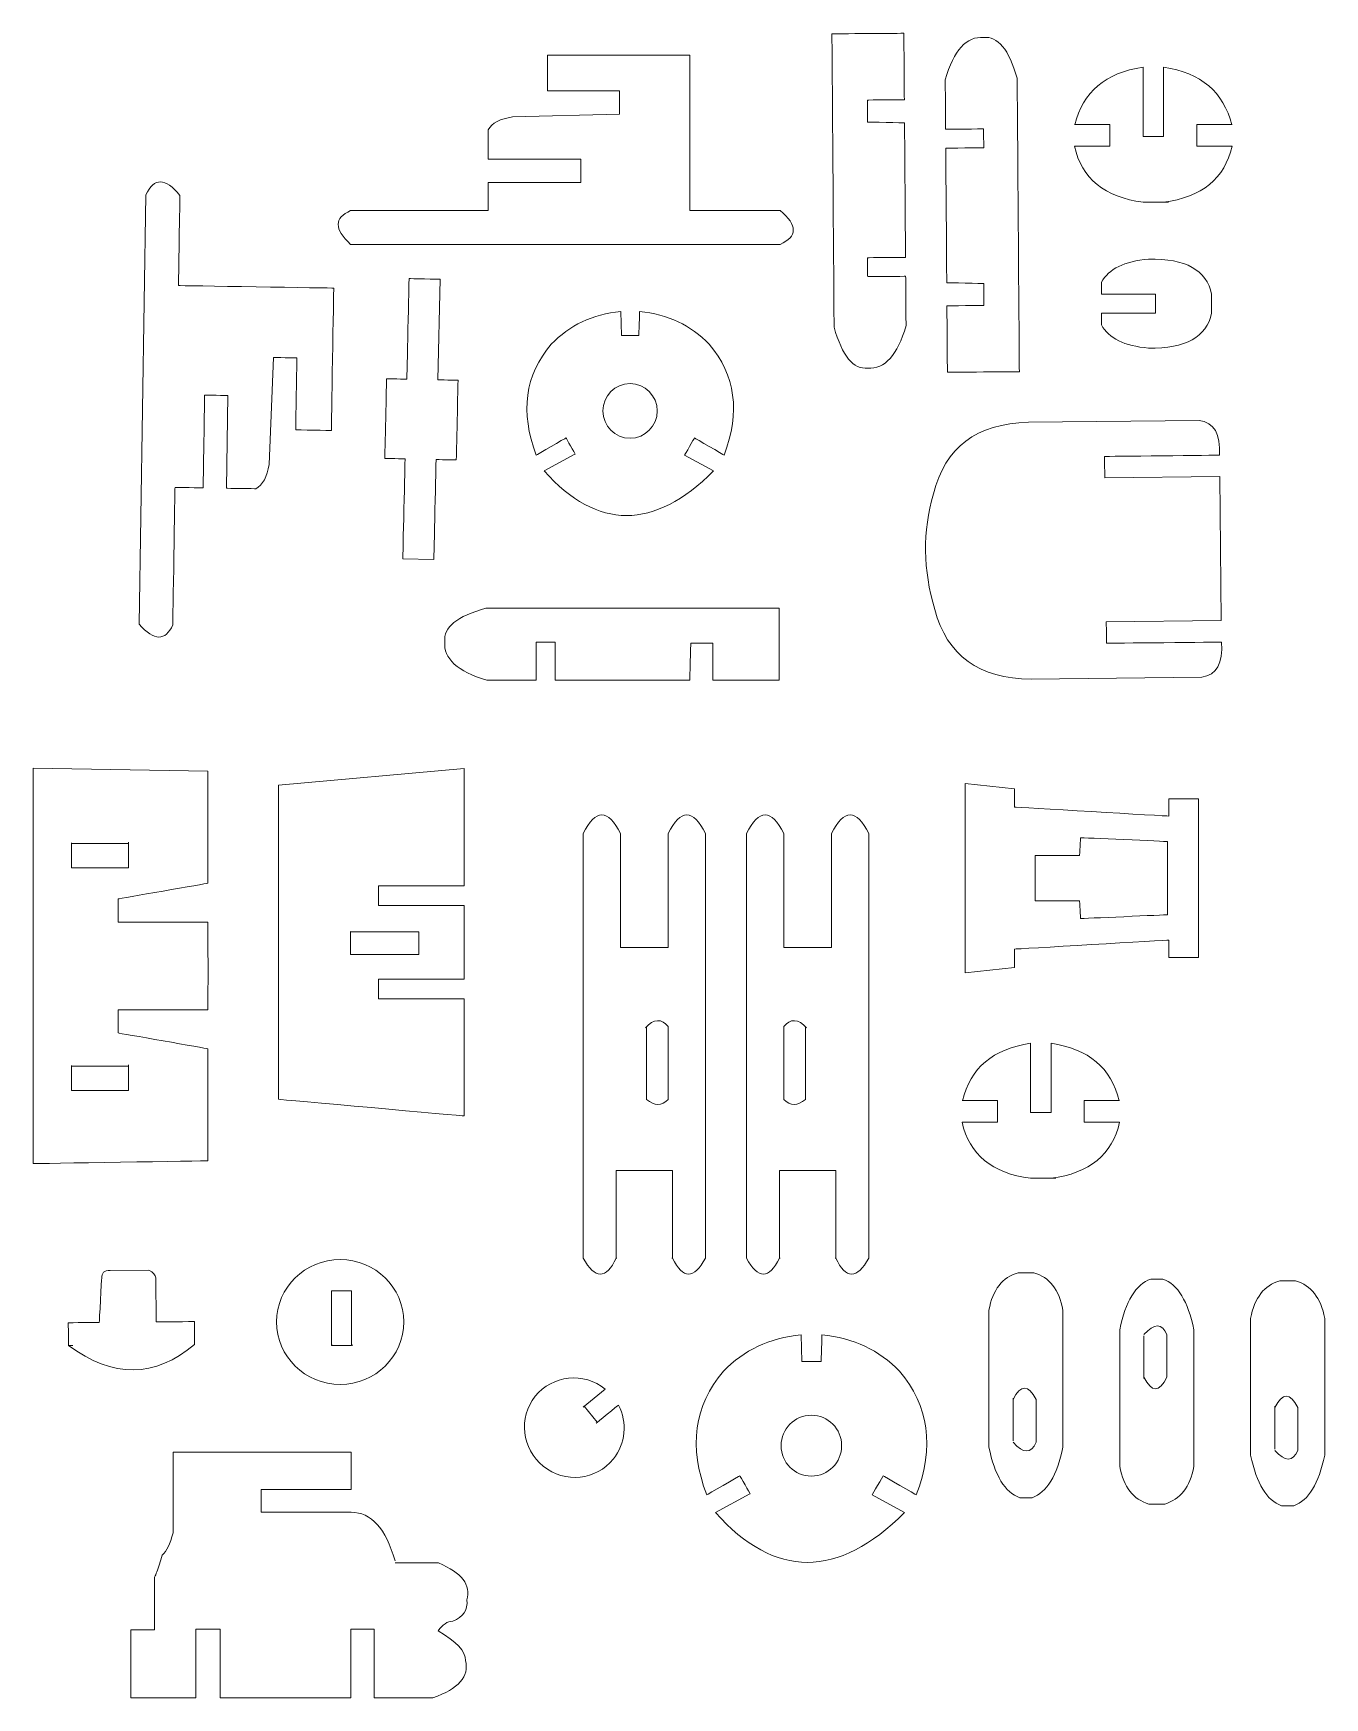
# Model space of a CAD drawing. Header units: centimetres. Extents: x -9.6 to 9.6, y -12.4 to 12.3.
import ezdxf

# ---------------------------------------------------------------- set-up
doc = ezdxf.new("R2010")
doc.units = ezdxf.units.CM
doc.header["$MEASUREMENT"] = 0
doc.layers.add('Capa 1', color=7, linetype='Continuous')

msp = doc.modelspace()

# ---------------------------------------------------------------- linework, layer by layer
at = {"layer": 'Capa 1', "color": 250, "lineweight": 20}
for centre, major_axis, ratio in [((-0.71967, 6.65238), (0, 0.40463), 0.9939698), ((-5.01787, -6.85239), (0.94326, 0), 0.9806204), ((1.96786, -8.68684), (0, 0.45137), 0.9939739)]:
    msp.add_ellipse(centre, major_axis=major_axis, ratio=ratio, dxfattribs=at)
for points, knots in [([(3.37056, 7.91678), (3.24474, 7.47748), (3.05553, 7.2679), (2.80287, 7.28805), (2.80287, 7.28805), (2.59206, 7.26491), (2.42584, 7.46665), (2.3042, 7.89326), (2.3042, 7.89326), (2.3042, 7.89326), (2.27203, 12.24292), (2.27203, 12.24292), (2.27203, 12.24292), (2.27203, 12.24292), (3.3385, 12.25081), (3.3385, 12.25081), (3.3385, 12.25081), (3.3385, 12.25081), (3.34579, 11.26565), (3.34579, 11.26565), (3.34579, 11.26565), (3.34579, 11.26565), (2.7979, 11.2616), (2.7979, 11.2616), (2.7979, 11.2616), (2.7979, 11.2616), (2.80032, 10.93509), (2.80032, 10.93509), (2.80032, 10.93509), (2.80032, 10.93509), (2.80032, 10.93509), (2.80032, 10.93509), (2.80032, 10.93509), (2.80032, 10.93509), (2.80032, 10.93509), (2.80032, 10.93509), (2.80032, 10.93509), (2.80032, 10.93509), (3.34832, 10.92388), (3.34832, 10.92388), (3.34832, 10.92388), (3.34832, 10.92388), (3.36308, 8.92816), (3.36308, 8.92816), (3.36308, 8.92816), (3.36308, 8.92816), (2.80003, 8.92399), (2.80003, 8.92399), (2.80003, 8.92399), (2.80003, 8.92399), (2.8021, 8.64398), (2.8021, 8.64398), (2.8021, 8.64398), (2.8021, 8.64398), (3.36515, 8.64814), (3.36515, 8.64814), (3.36515, 8.64814), (3.36515, 8.64814), (3.37056, 7.91678), (3.37056, 7.91678)], [0, 0, 0, 0, 0.0625, 0.0625, 0.0625, 0.06250001, 0.125, 0.125, 0.125, 0.12500001, 0.1875, 0.1875, 0.1875, 0.18750001, 0.25, 0.25, 0.25, 0.25000001, 0.3125, 0.3125, 0.3125, 0.31250001, 0.375, 0.375, 0.375, 0.37500001, 0.4375, 0.4375, 0.4375, 0.43750001, 0.5, 0.5, 0.5, 0.50000001, 0.5625, 0.5625, 0.5625, 0.56250001, 0.625, 0.625, 0.625, 0.62500001, 0.6875, 0.6875, 0.6875, 0.68750001, 0.75, 0.75, 0.75, 0.75000001, 0.8125, 0.8125, 0.8125, 0.81250001, 0.875, 0.875, 0.875, 0.87500001, 1, 1, 1, 1]), ([(3.95204, 11.56028), (4.07786, 11.99958), (4.26707, 12.20916), (4.51973, 12.18901), (4.51973, 12.18901), (4.73054, 12.21215), (4.89676, 12.01041), (5.0184, 11.5838), (5.0184, 11.5838), (5.0184, 11.5838), (5.05057, 7.23414), (5.05057, 7.23414), (5.05057, 7.23414), (5.05057, 7.23414), (3.9841, 7.22625), (3.9841, 7.22625), (3.9841, 7.22625), (3.9841, 7.22625), (3.97681, 8.21141), (3.97681, 8.21141), (3.97681, 8.21141), (3.97681, 8.21141), (4.5247, 8.21546), (4.5247, 8.21546), (4.5247, 8.21546), (4.5247, 8.21546), (4.52228, 8.54197), (4.52228, 8.54197), (4.52228, 8.54197), (4.52228, 8.54197), (4.52228, 8.54197), (4.52228, 8.54197), (4.52228, 8.54197), (4.52228, 8.54197), (4.52228, 8.54197), (4.52228, 8.54197), (4.52228, 8.54197), (4.52228, 8.54197), (3.97428, 8.55318), (3.97428, 8.55318), (3.97428, 8.55318), (3.97428, 8.55318), (3.95952, 10.5489), (3.95952, 10.5489), (3.95952, 10.5489), (3.95952, 10.5489), (4.52257, 10.55307), (4.52257, 10.55307), (4.52257, 10.55307), (4.52257, 10.55307), (4.5205, 10.83308), (4.5205, 10.83308), (4.5205, 10.83308), (4.5205, 10.83308), (3.95745, 10.82892), (3.95745, 10.82892), (3.95745, 10.82892), (3.95745, 10.82892), (3.95204, 11.56028), (3.95204, 11.56028)], [0, 0, 0, 0, 0.0625, 0.0625, 0.0625, 0.06250001, 0.125, 0.125, 0.125, 0.12500001, 0.1875, 0.1875, 0.1875, 0.18750001, 0.25, 0.25, 0.25, 0.25000001, 0.3125, 0.3125, 0.3125, 0.31250001, 0.375, 0.375, 0.375, 0.37500001, 0.4375, 0.4375, 0.4375, 0.43750001, 0.5, 0.5, 0.5, 0.50000001, 0.5625, 0.5625, 0.5625, 0.56250001, 0.625, 0.625, 0.625, 0.62500001, 0.6875, 0.6875, 0.6875, 0.68750001, 0.75, 0.75, 0.75, 0.75000001, 0.8125, 0.8125, 0.8125, 0.81250001, 0.875, 0.875, 0.875, 0.87500001, 1, 1, 1, 1]), ([(-2.46178, 11.00993), (-2.46178, 11.00993), (-0.87672, 11.05057), (-0.87672, 11.05057), (-0.87672, 11.05057), (-0.87672, 11.05057), (-0.87672, 11.39741), (-0.87672, 11.39741), (-0.87672, 11.39741), (-0.87672, 11.39741), (-1.94388, 11.39741), (-1.94388, 11.39741), (-1.94388, 11.39741), (-1.94388, 11.39741), (-1.94388, 11.92657), (-1.94388, 11.92657), (-1.94388, 11.92657), (-1.94388, 11.92657), (0.16694, 11.92657), (0.16694, 11.92657), (0.16694, 11.92657), (0.16694, 11.92657), (0.16694, 9.62469), (0.16694, 9.62469), (0.16694, 9.62469), (0.16694, 9.62469), (1.50454, 9.62469), (1.50454, 9.62469)], [0, 0, 0, 0, 0.125, 0.125, 0.125, 0.12500001, 0.25, 0.25, 0.25, 0.25000001, 0.375, 0.375, 0.375, 0.37500001, 0.5, 0.5, 0.5, 0.50000001, 0.625, 0.625, 0.625, 0.62500001, 0.75, 0.75, 0.75, 0.75000001, 1, 1, 1, 1]), ([(-2.46178, 11.00993), (-2.646, 10.98627), (-2.76734, 10.92267), (-2.82582, 10.81911), (-2.82582, 10.81911), (-2.82582, 10.81911), (-2.82582, 10.38317), (-2.82582, 10.38317)], [0, 0, 0, 0, 0.33333333, 0.33333333, 0.33333333, 0.33333334, 1, 1, 1, 1]), ([(5.86798, 10.57809), (5.86798, 10.57809), (6.39186, 10.57809), (6.39186, 10.57809), (6.39186, 10.57809), (6.39186, 10.57809), (6.39186, 10.90105), (6.39186, 10.90105), (6.39186, 10.90105), (6.39186, 10.90105), (5.86798, 10.90105), (5.86798, 10.90105)], [0, 0, 0, 0, 0.25, 0.25, 0.25, 0.25000001, 0.5, 0.5, 0.5, 0.50000001, 1, 1, 1, 1]), ([(8.20406, 10.57809), (8.20406, 10.57809), (7.68018, 10.57809), (7.68018, 10.57809), (7.68018, 10.57809), (7.68018, 10.57809), (7.68018, 10.90105), (7.68018, 10.90105), (7.68018, 10.90105), (7.68018, 10.90105), (8.20406, 10.90105), (8.20406, 10.90105)], [0, 0, 0, 0, 0.25, 0.25, 0.25, 0.25000001, 0.5, 0.5, 0.5, 0.50000001, 1, 1, 1, 1]), ([(-2.82582, 10.38317), (-2.82582, 10.38317), (-1.44998, 10.38317), (-1.44998, 10.38317), (-1.44998, 10.38317), (-1.44998, 10.38317), (-1.44998, 10.03921), (-1.44998, 10.03921), (-1.44998, 10.03921), (-1.44998, 10.03921), (-2.82582, 10.03921), (-2.82582, 10.03921), (-2.82582, 10.03921), (-2.82582, 10.03921), (-2.82582, 9.62197), (-2.82582, 9.62197), (-2.82582, 9.62197), (-2.82582, 9.62197), (-4.86312, 9.62197), (-4.86312, 9.62197)], [0, 0, 0, 0, 0.16666667, 0.16666667, 0.16666667, 0.16666668, 0.33333333, 0.33333333, 0.33333333, 0.33333334, 0.5, 0.5, 0.5, 0.50000001, 0.66666667, 0.66666667, 0.66666667, 0.66666668, 1, 1, 1, 1]), ([(-6.07289, 5.86011), (-6.07289, 5.86011), (-6.00665, 7.4443), (-6.00665, 7.4443), (-6.00665, 7.4443), (-6.00665, 7.4443), (-5.65986, 7.4387), (-5.65986, 7.4387), (-5.65986, 7.4387), (-5.65986, 7.4387), (-5.6771, 6.37168), (-5.6771, 6.37168), (-5.6771, 6.37168), (-5.6771, 6.37168), (-5.14801, 6.36313), (-5.14801, 6.36313), (-5.14801, 6.36313), (-5.14801, 6.36313), (-5.11391, 8.47368), (-5.11391, 8.47368), (-5.11391, 8.47368), (-5.11391, 8.47368), (-7.41549, 8.51086), (-7.41549, 8.51086), (-7.41549, 8.51086), (-7.41549, 8.51086), (-7.39388, 9.84829), (-7.39388, 9.84829)], [0, 0, 0, 0, 0.125, 0.125, 0.125, 0.12500001, 0.25, 0.25, 0.25, 0.25000001, 0.375, 0.375, 0.375, 0.37500001, 0.5, 0.5, 0.5, 0.50000001, 0.625, 0.625, 0.625, 0.62500001, 0.75, 0.75, 0.75, 0.75000001, 1, 1, 1, 1]), ([(7.07118, 8.38331), (7.07118, 8.38331), (6.26862, 8.38331), (6.26862, 8.38331), (6.26862, 8.38331), (6.26862, 8.38331), (6.26862, 8.55969), (6.26862, 8.55969), (6.26862, 8.55969), (6.37588, 8.75737), (6.60812, 8.87203), (6.96536, 8.90365), (6.96536, 8.90365), (7.51734, 8.91375), (7.82896, 8.74031), (7.90022, 8.38331)], [0, 0, 0, 0, 0.2, 0.2, 0.2, 0.20000001, 0.4, 0.4, 0.4, 0.40000001, 0.6, 0.6, 0.6, 0.60000001, 1, 1, 1, 1]), ([(-3.6292, 4.45058), (-3.6292, 4.45058), (-4.08925, 4.46083), (-4.08925, 4.46083), (-4.08925, 4.46083), (-4.08925, 4.46083), (-4.05626, 5.94214), (-4.05626, 5.94214), (-4.05626, 5.94214), (-4.05626, 5.94214), (-4.35604, 5.94882), (-4.35604, 5.94882), (-4.35604, 5.94882), (-4.35604, 5.94882), (-4.32973, 7.13032), (-4.32973, 7.13032), (-4.32973, 7.13032), (-4.32973, 7.13032), (-4.02994, 7.12365), (-4.02994, 7.12365), (-4.02994, 7.12365), (-4.02994, 7.12365), (-3.99676, 8.61378), (-3.99676, 8.61378), (-3.99676, 8.61378), (-3.99676, 8.61378), (-3.53671, 8.60353), (-3.53671, 8.60353)], [0, 0, 0, 0, 0.125, 0.125, 0.125, 0.12500001, 0.25, 0.25, 0.25, 0.25000001, 0.375, 0.375, 0.375, 0.37500001, 0.5, 0.5, 0.5, 0.50000001, 0.625, 0.625, 0.625, 0.62500001, 0.75, 0.75, 0.75, 0.75000001, 1, 1, 1, 1]), ([(-3.53671, 8.60353), (-3.53671, 8.60353), (-3.5699, 7.1134), (-3.5699, 7.1134), (-3.5699, 7.1134), (-3.5699, 7.1134), (-3.27011, 7.10672), (-3.27011, 7.10672), (-3.27011, 7.10672), (-3.27011, 7.10672), (-3.29643, 5.92522), (-3.29643, 5.92522), (-3.29643, 5.92522), (-3.29643, 5.92522), (-3.59621, 5.93189), (-3.59621, 5.93189), (-3.59621, 5.93189), (-3.59621, 5.93189), (-3.6292, 4.45058), (-3.6292, 4.45058)], [0, 0, 0, 0, 0.16666667, 0.16666667, 0.16666667, 0.16666668, 0.33333333, 0.33333333, 0.33333333, 0.33333334, 0.5, 0.5, 0.5, 0.50000001, 0.66666667, 0.66666667, 0.66666667, 0.66666668, 1, 1, 1, 1]), ([(7.90022, 8.38331), (7.90022, 8.38331), (7.90022, 8.10407), (7.90022, 8.10407), (7.90022, 8.10407), (7.82896, 7.74707), (7.51734, 7.57363), (6.96536, 7.58373), (6.96536, 7.58373), (6.60812, 7.61535), (6.37588, 7.73001), (6.26862, 7.92769), (6.26862, 7.92769), (6.26862, 7.92769), (6.26862, 8.10407), (6.26862, 8.10407), (6.26862, 8.10407), (6.26862, 8.10407), (7.07118, 8.10407), (7.07118, 8.10407), (7.07118, 8.10407), (7.07118, 8.10407), (7.07118, 8.38331), (7.07118, 8.38331)], [0, 0, 0, 0, 0.14285714, 0.14285714, 0.14285714, 0.14285715, 0.28571429, 0.28571429, 0.28571429, 0.2857143, 0.42857143, 0.42857143, 0.42857143, 0.42857144, 0.57142857, 0.57142857, 0.57142857, 0.57142858, 0.71428571, 0.71428571, 0.71428571, 0.71428572, 1, 1, 1, 1]), ([(-0.84646, 7.76991), (-0.84646, 7.76991), (-0.85702, 8.12741), (-0.85702, 8.12741), (-0.85702, 8.12741), (-1.27616, 8.08373), (-1.61992, 7.92203), (-1.8883, 7.64233), (-1.8883, 7.64233), (-2.27932, 7.18409), (-2.35342, 6.63603), (-2.11056, 5.99815), (-2.11056, 5.99815), (-2.11056, 5.99815), (-1.6707, 6.25209), (-1.6707, 6.25209)], [0, 0, 0, 0, 0.2, 0.2, 0.2, 0.20000001, 0.4, 0.4, 0.4, 0.40000001, 0.6, 0.6, 0.6, 0.60000001, 1, 1, 1, 1]), ([(-0.84646, 7.76991), (-0.84646, 7.76991), (-0.59014, 7.76991), (-0.59014, 7.76991), (-0.59014, 7.76991), (-0.59014, 7.76991), (-0.57958, 8.12741), (-0.57958, 8.12741), (-0.57958, 8.12741), (-0.16044, 8.08373), (0.18332, 7.92203), (0.4517, 7.64233), (0.4517, 7.64233), (0.84272, 7.18409), (0.91682, 6.63603), (0.67396, 5.99815), (0.67396, 5.99815), (0.67396, 5.99815), (0.2341, 6.25209), (0.2341, 6.25209)], [0, 0, 0, 0, 0.16666667, 0.16666667, 0.16666667, 0.16666668, 0.33333333, 0.33333333, 0.33333333, 0.33333334, 0.5, 0.5, 0.5, 0.50000001, 0.66666667, 0.66666667, 0.66666667, 0.66666668, 1, 1, 1, 1]), ([(-6.70545, 5.50624), (-6.70545, 5.50624), (-6.68323, 6.8819), (-6.68323, 6.8819), (-6.68323, 6.8819), (-6.68323, 6.8819), (-7.02714, 6.88746), (-7.02714, 6.88746), (-7.02714, 6.88746), (-7.02714, 6.88746), (-7.04937, 5.5118), (-7.04937, 5.5118), (-7.04937, 5.5118), (-7.04937, 5.5118), (-7.46655, 5.51854), (-7.46655, 5.51854), (-7.46655, 5.51854), (-7.46655, 5.51854), (-7.49947, 3.4815), (-7.49947, 3.4815)], [0, 0, 0, 0, 0.16666667, 0.16666667, 0.16666667, 0.16666668, 0.33333333, 0.33333333, 0.33333333, 0.33333334, 0.5, 0.5, 0.5, 0.50000001, 0.66666667, 0.66666667, 0.66666667, 0.66666668, 1, 1, 1, 1]), ([(8.02052, 5.67913), (8.02052, 5.67913), (6.3167, 5.66123), (6.3167, 5.66123), (6.3167, 5.66123), (6.3167, 5.66123), (6.31336, 5.97871), (6.31336, 5.97871), (6.31336, 5.97871), (6.31336, 5.97871), (8.01719, 5.99661), (8.01719, 5.99661), (8.01719, 5.99661), (8.03716, 6.3097), (7.93657, 6.48151), (7.71544, 6.51207)], [0, 0, 0, 0, 0.2, 0.2, 0.2, 0.20000001, 0.4, 0.4, 0.4, 0.40000001, 0.6, 0.6, 0.6, 0.60000001, 1, 1, 1, 1]), ([(-1.99472, 5.76379), (-1.99472, 5.76379), (-1.53766, 6.01347), (-1.53766, 6.01347), (-1.53766, 6.01347), (-1.53766, 6.01347), (-1.53292, 6.01347), (-1.53292, 6.01347), (-1.53292, 6.01347), (-1.53292, 6.01347), (-1.6707, 6.25209), (-1.6707, 6.25209)], [0, 0, 0, 0, 0.25, 0.25, 0.25, 0.25000001, 0.5, 0.5, 0.5, 0.50000001, 1, 1, 1, 1]), ([(0.51882, 5.76379), (0.51882, 5.76379), (0.0873, 5.99783), (0.0873, 5.99783), (0.0873, 5.99783), (0.0873, 5.99783), (0.2341, 6.25209), (0.2341, 6.25209)], [0, 0, 0, 0, 0.33333333, 0.33333333, 0.33333333, 0.33333334, 1, 1, 1, 1]), ([(-6.07289, 5.86011), (-6.09953, 5.67629), (-6.16508, 5.556), (-6.26957, 5.4992), (-6.26957, 5.4992), (-6.26957, 5.4992), (-6.70545, 5.50624), (-6.70545, 5.50624)], [0, 0, 0, 0, 0.33333333, 0.33333333, 0.33333333, 0.33333334, 1, 1, 1, 1]), ([(-2.84243, 2.66114), (-3.28079, 2.7902), (-3.48897, 2.98096), (-3.46695, 3.23346), (-3.46695, 3.23346), (-3.48853, 3.44444), (-3.28557, 3.60916), (-2.85807, 3.72764), (-2.85807, 3.72764), (-2.85807, 3.72764), (1.49171, 3.72764), (1.49171, 3.72764), (1.49171, 3.72764), (1.49171, 3.72764), (1.49171, 2.66114), (1.49171, 2.66114), (1.49171, 2.66114), (1.49171, 2.66114), (0.50653, 2.66114), (0.50653, 2.66114), (0.50653, 2.66114), (0.50653, 2.66114), (0.50653, 3.20904), (0.50653, 3.20904), (0.50653, 3.20904), (0.50653, 3.20904), (0.18001, 3.20904), (0.18001, 3.20904), (0.18001, 3.20904), (0.18001, 3.20904), (0.18001, 3.20904), (0.18001, 3.20904), (0.18001, 3.20904), (0.18001, 3.20904), (0.18001, 3.20904), (0.18001, 3.20904), (0.18001, 3.20904), (0.18001, 3.20904), (0.16475, 2.66114), (0.16475, 2.66114), (0.16475, 2.66114), (0.16475, 2.66114), (-1.83103, 2.66114), (-1.83103, 2.66114), (-1.83103, 2.66114), (-1.83103, 2.66114), (-1.83103, 3.2242), (-1.83103, 3.2242), (-1.83103, 3.2242), (-1.83103, 3.2242), (-2.11105, 3.2242), (-2.11105, 3.2242), (-2.11105, 3.2242), (-2.11105, 3.2242), (-2.11105, 2.66114), (-2.11105, 2.66114), (-2.11105, 2.66114), (-2.11105, 2.66114), (-2.84243, 2.66114), (-2.84243, 2.66114)], [0, 0, 0, 0, 0.0625, 0.0625, 0.0625, 0.06250001, 0.125, 0.125, 0.125, 0.12500001, 0.1875, 0.1875, 0.1875, 0.18750001, 0.25, 0.25, 0.25, 0.25000001, 0.3125, 0.3125, 0.3125, 0.31250001, 0.375, 0.375, 0.375, 0.37500001, 0.4375, 0.4375, 0.4375, 0.43750001, 0.5, 0.5, 0.5, 0.50000001, 0.5625, 0.5625, 0.5625, 0.56250001, 0.625, 0.625, 0.625, 0.62500001, 0.6875, 0.6875, 0.6875, 0.68750001, 0.75, 0.75, 0.75, 0.75000001, 0.8125, 0.8125, 0.8125, 0.81250001, 0.875, 0.875, 0.875, 0.87500001, 1, 1, 1, 1]), ([(8.04296, 3.54373), (8.04296, 3.54373), (6.33913, 3.52583), (6.33913, 3.52583), (6.33913, 3.52583), (6.33913, 3.52583), (6.34247, 3.20835), (6.34247, 3.20835), (6.34247, 3.20835), (6.34247, 3.20835), (8.04629, 3.22625), (8.04629, 3.22625), (8.04629, 3.22625), (8.07284, 2.91365), (7.97588, 2.73976), (7.75544, 2.70456)], [0, 0, 0, 0, 0.2, 0.2, 0.2, 0.20000001, 0.4, 0.4, 0.4, 0.40000001, 0.6, 0.6, 0.6, 0.60000001, 1, 1, 1, 1]), ([(-9.56741, 1.355), (-9.56741, 1.355), (-6.97977, 1.31266), (-6.97977, 1.31266), (-6.97977, 1.31266), (-6.97977, 1.31266), (-6.97977, -0.34894), (-6.97977, -0.34894), (-6.97977, -0.34894), (-6.97977, -0.34894), (-8.30797, -0.58176), (-8.30797, -0.58176), (-8.30797, -0.58176), (-8.30797, -0.58176), (-8.30797, -0.92572), (-8.30797, -0.92572), (-8.30797, -0.92572), (-8.30797, -0.92572), (-6.98005, -0.92572), (-6.98005, -0.92572)], [0, 0, 0, 0, 0.16666667, 0.16666667, 0.16666667, 0.16666668, 0.33333333, 0.33333333, 0.33333333, 0.33333334, 0.5, 0.5, 0.5, 0.50000001, 0.66666667, 0.66666667, 0.66666667, 0.66666668, 1, 1, 1, 1]), ([(-5.9306, 1.10263), (-5.9306, 1.10263), (-3.17892, 1.34957), (-3.17892, 1.34957), (-3.17892, 1.34957), (-3.17892, 1.34957), (-3.17892, -0.38787), (-3.17892, -0.38787), (-3.17892, -0.38787), (-3.17892, -0.38787), (-4.44892, -0.38787), (-4.44892, -0.38787), (-4.44892, -0.38787), (-4.44892, -0.38787), (-4.44892, -0.67891), (-4.44892, -0.67891), (-4.44892, -0.67891), (-4.44892, -0.67891), (-3.17892, -0.67891), (-3.17892, -0.67891)], [0, 0, 0, 0, 0.16666667, 0.16666667, 0.16666667, 0.16666668, 0.33333333, 0.33333333, 0.33333333, 0.33333334, 0.5, 0.5, 0.5, 0.50000001, 0.66666667, 0.66666667, 0.66666667, 0.66666668, 1, 1, 1, 1]), ([(-5.9306, 1.10263), (-5.9306, 1.10263), (-5.9306, -3.55197), (-5.9306, -3.55197), (-5.9306, -3.55197), (-5.9306, -3.55197), (-3.17892, -3.79891), (-3.17892, -3.79891), (-3.17892, -3.79891), (-3.17892, -3.79891), (-3.17892, -2.06147), (-3.17892, -2.06147), (-3.17892, -2.06147), (-3.17892, -2.06147), (-4.44892, -2.06147), (-4.44892, -2.06147), (-4.44892, -2.06147), (-4.44892, -2.06147), (-4.44892, -1.77043), (-4.44892, -1.77043), (-4.44892, -1.77043), (-4.44892, -1.77043), (-3.17892, -1.77043), (-3.17892, -1.77043), (-3.17892, -1.77043), (-3.17892, -1.77043), (-3.17892, -0.67891), (-3.17892, -0.67891)], [0, 0, 0, 0, 0.125, 0.125, 0.125, 0.12500001, 0.25, 0.25, 0.25, 0.25000001, 0.375, 0.375, 0.375, 0.37500001, 0.5, 0.5, 0.5, 0.50000001, 0.625, 0.625, 0.625, 0.62500001, 0.75, 0.75, 0.75, 0.75000001, 1, 1, 1, 1]), ([(4.24873, 1.13144), (4.24873, 1.13144), (4.97953, 1.05206), (4.97953, 1.05206), (4.97953, 1.05206), (4.97953, 1.05206), (4.97953, 0.77866), (4.97953, 0.77866), (4.97953, 0.77866), (4.97953, 0.77866), (7.26499, 0.64638), (7.26499, 0.64638), (7.26499, 0.64638), (7.26499, 0.64638), (7.26499, 0.90214), (7.26499, 0.90214), (7.26499, 0.90214), (7.26499, 0.90214), (7.70597, 0.90214), (7.70597, 0.90214)], [0, 0, 0, 0, 0.16666667, 0.16666667, 0.16666667, 0.16666668, 0.33333333, 0.33333333, 0.33333333, 0.33333334, 0.5, 0.5, 0.5, 0.50000001, 0.66666667, 0.66666667, 0.66666667, 0.66666668, 1, 1, 1, 1]), ([(-1.41463, 0.3884), (-1.23033, 0.75702), (-1.04601, 0.75702), (-0.86171, 0.3884), (-0.86171, 0.3884), (-0.86171, 0.3884), (-0.86171, -1.30364), (-0.86171, -1.30364)], [0, 0, 0, 0, 0.33333333, 0.33333333, 0.33333333, 0.33333334, 1, 1, 1, 1]), ([(0.39825, 0.3884), (0.21395, 0.75702), (0.02963, 0.75702), (-0.15467, 0.3884), (-0.15467, 0.3884), (-0.15467, 0.3884), (-0.15467, -1.30364), (-0.15467, -1.30364)], [0, 0, 0, 0, 0.33333333, 0.33333333, 0.33333333, 0.33333334, 1, 1, 1, 1]), ([(1.00537, 0.3884), (1.18967, 0.75702), (1.37399, 0.75702), (1.55829, 0.3884), (1.55829, 0.3884), (1.55829, 0.3884), (1.55829, -1.30364), (1.55829, -1.30364)], [0, 0, 0, 0, 0.33333333, 0.33333333, 0.33333333, 0.33333334, 1, 1, 1, 1]), ([(2.81825, 0.3884), (2.63395, 0.75702), (2.44963, 0.75702), (2.26533, 0.3884), (2.26533, 0.3884), (2.26533, 0.3884), (2.26533, -1.30364), (2.26533, -1.30364)], [0, 0, 0, 0, 0.33333333, 0.33333333, 0.33333333, 0.33333334, 1, 1, 1, 1]), ([(-9.00121, 0.23776), (-9.00121, 0.23776), (-8.15453, 0.23776), (-8.15453, 0.23776), (-8.15453, 0.23776), (-8.15453, 0.23776), (-8.15453, 0.25958), (-8.15453, 0.25958)], [0, 0, 0, 0, 0.33333333, 0.33333333, 0.33333333, 0.33333334, 1, 1, 1, 1]), ([(-8.15453, 0.23776), (-8.15453, 0.23776), (-8.15453, -0.10042), (-8.15453, -0.10042), (-8.15453, -0.10042), (-8.15453, -0.10042), (-8.15453, -0.12224), (-8.15453, -0.12224), (-8.15453, -0.12224), (-8.15453, -0.12224), (-9.00121, -0.12224), (-9.00121, -0.12224), (-9.00121, -0.12224), (-9.00121, -0.12224), (-9.00121, 0.24868), (-9.00121, 0.24868)], [0, 0, 0, 0, 0.2, 0.2, 0.2, 0.20000001, 0.4, 0.4, 0.4, 0.40000001, 0.6, 0.6, 0.6, 0.60000001, 1, 1, 1, 1]), ([(5.28723, 0.06206), (5.28723, 0.06206), (5.94427, 0.06206), (5.94427, 0.06206), (5.94427, 0.06206), (5.94427, 0.06206), (5.95751, 0.32664), (5.95751, 0.32664), (5.95751, 0.32664), (5.95751, 0.32664), (7.24515, 0.26932), (7.24515, 0.26932)], [0, 0, 0, 0, 0.25, 0.25, 0.25, 0.25000001, 0.5, 0.5, 0.5, 0.50000001, 1, 1, 1, 1]), ([(5.28723, -0.60854), (5.28723, -0.60854), (5.94427, -0.60854), (5.94427, -0.60854), (5.94427, -0.60854), (5.94427, -0.60854), (5.95751, -0.87312), (5.95751, -0.87312), (5.95751, -0.87312), (5.95751, -0.87312), (7.24515, -0.8158), (7.24515, -0.8158)], [0, 0, 0, 0, 0.25, 0.25, 0.25, 0.25000001, 0.5, 0.5, 0.5, 0.50000001, 1, 1, 1, 1]), ([(-6.98005, -0.92572), (-6.97703, -1.3553), (-6.97525, -1.79534), (-6.98005, -2.225), (-6.98005, -2.225), (-6.98005, -2.225), (-8.30797, -2.225), (-8.30797, -2.225), (-8.30797, -2.225), (-8.30797, -2.225), (-8.30797, -2.56896), (-8.30797, -2.56896), (-8.30797, -2.56896), (-8.30797, -2.56896), (-6.97977, -2.80178), (-6.97977, -2.80178), (-6.97977, -2.80178), (-6.97977, -2.80178), (-6.97977, -4.46338), (-6.97977, -4.46338), (-6.97977, -4.46338), (-6.97977, -4.46338), (-9.56741, -4.50572), (-9.56741, -4.50572)], [0, 0, 0, 0, 0.14285714, 0.14285714, 0.14285714, 0.14285715, 0.28571429, 0.28571429, 0.28571429, 0.2857143, 0.42857143, 0.42857143, 0.42857143, 0.42857144, 0.57142857, 0.57142857, 0.57142857, 0.57142858, 0.71428571, 0.71428571, 0.71428571, 0.71428572, 1, 1, 1, 1]), ([(-3.8513, -1.06689), (-3.8513, -1.06689), (-4.86188, -1.06689), (-4.86188, -1.06689), (-4.86188, -1.06689), (-4.86188, -1.06689), (-4.8624, -1.06677), (-4.8624, -1.06677)], [0, 0, 0, 0, 0.33333333, 0.33333333, 0.33333333, 0.33333334, 1, 1, 1, 1]), ([(-4.8624, -1.06677), (-4.8624, -1.06677), (-4.8624, -1.40677), (-4.8624, -1.40677), (-4.8624, -1.40677), (-4.8624, -1.40677), (-4.86188, -1.40689), (-4.86188, -1.40689), (-4.86188, -1.40689), (-4.86188, -1.40689), (-3.8513, -1.40689), (-3.8513, -1.40689), (-3.8513, -1.40689), (-3.8513, -1.40689), (-3.8513, -1.06689), (-3.8513, -1.06689)], [0, 0, 0, 0, 0.2, 0.2, 0.2, 0.20000001, 0.4, 0.4, 0.4, 0.40000001, 0.6, 0.6, 0.6, 0.60000001, 1, 1, 1, 1]), ([(4.24873, -1.67792), (4.24873, -1.67792), (4.97953, -1.59854), (4.97953, -1.59854), (4.97953, -1.59854), (4.97953, -1.59854), (4.97953, -1.32514), (4.97953, -1.32514), (4.97953, -1.32514), (4.97953, -1.32514), (7.26499, -1.19286), (7.26499, -1.19286), (7.26499, -1.19286), (7.26499, -1.19286), (7.26499, -1.44862), (7.26499, -1.44862), (7.26499, -1.44862), (7.26499, -1.44862), (7.70597, -1.44862), (7.70597, -1.44862)], [0, 0, 0, 0, 0.16666667, 0.16666667, 0.16666667, 0.16666668, 0.33333333, 0.33333333, 0.33333333, 0.33333334, 0.5, 0.5, 0.5, 0.50000001, 0.66666667, 0.66666667, 0.66666667, 0.66666668, 1, 1, 1, 1]), ([(-0.47557, -3.55398), (-0.35905, -3.6517), (-0.25239, -3.6517), (-0.15557, -3.55398), (-0.15557, -3.55398), (-0.15557, -3.55398), (-0.15557, -2.47484), (-0.15557, -2.47484), (-0.15557, -2.47484), (-0.25285, -2.3506), (-0.36561, -2.3567), (-0.49387, -2.49312)], [0, 0, 0, 0, 0.25, 0.25, 0.25, 0.25000001, 0.5, 0.5, 0.5, 0.50000001, 1, 1, 1, 1]), ([(1.87919, -3.55398), (1.76267, -3.6517), (1.65601, -3.6517), (1.55919, -3.55398), (1.55919, -3.55398), (1.55919, -3.55398), (1.55919, -2.47484), (1.55919, -2.47484), (1.55919, -2.47484), (1.65647, -2.3506), (1.76923, -2.3567), (1.89749, -2.49312)], [0, 0, 0, 0, 0.25, 0.25, 0.25, 0.25000001, 0.5, 0.5, 0.5, 0.50000001, 1, 1, 1, 1]), ([(-9.00121, -3.06224), (-9.00121, -3.06224), (-8.15453, -3.06224), (-8.15453, -3.06224), (-8.15453, -3.06224), (-8.15453, -3.06224), (-8.15453, -3.04042), (-8.15453, -3.04042)], [0, 0, 0, 0, 0.33333333, 0.33333333, 0.33333333, 0.33333334, 1, 1, 1, 1]), ([(-8.15453, -3.06224), (-8.15453, -3.06224), (-8.15453, -3.40042), (-8.15453, -3.40042), (-8.15453, -3.40042), (-8.15453, -3.40042), (-8.15453, -3.42224), (-8.15453, -3.42224), (-8.15453, -3.42224), (-8.15453, -3.42224), (-9.00121, -3.42224), (-9.00121, -3.42224), (-9.00121, -3.42224), (-9.00121, -3.42224), (-9.00121, -3.05132), (-9.00121, -3.05132)], [0, 0, 0, 0, 0.2, 0.2, 0.2, 0.20000001, 0.4, 0.4, 0.4, 0.40000001, 0.6, 0.6, 0.6, 0.60000001, 1, 1, 1, 1]), ([(4.20087, -3.891), (4.20087, -3.891), (4.72475, -3.891), (4.72475, -3.891), (4.72475, -3.891), (4.72475, -3.891), (4.72475, -3.56804), (4.72475, -3.56804), (4.72475, -3.56804), (4.72475, -3.56804), (4.20087, -3.56804), (4.20087, -3.56804)], [0, 0, 0, 0, 0.25, 0.25, 0.25, 0.25000001, 0.5, 0.5, 0.5, 0.50000001, 1, 1, 1, 1]), ([(6.53695, -3.891), (6.53695, -3.891), (6.01307, -3.891), (6.01307, -3.891), (6.01307, -3.891), (6.01307, -3.891), (6.01307, -3.56804), (6.01307, -3.56804), (6.01307, -3.56804), (6.01307, -3.56804), (6.53695, -3.56804), (6.53695, -3.56804)], [0, 0, 0, 0, 0.25, 0.25, 0.25, 0.25000001, 0.5, 0.5, 0.5, 0.50000001, 1, 1, 1, 1]), ([(-0.92521, -4.60696), (-0.92521, -4.60696), (-0.92521, -5.90872), (-0.92521, -5.90872), (-0.92521, -5.90872), (-0.92521, -5.90872), (-0.91463, -5.90872), (-0.91463, -5.90872)], [0, 0, 0, 0, 0.33333333, 0.33333333, 0.33333333, 0.33333334, 1, 1, 1, 1]), ([(-0.09117, -4.60696), (-0.09117, -4.60696), (-0.09117, -5.90872), (-0.09117, -5.90872), (-0.09117, -5.90872), (-0.09117, -5.90872), (-0.10175, -5.90872), (-0.10175, -5.90872)], [0, 0, 0, 0, 0.33333333, 0.33333333, 0.33333333, 0.33333334, 1, 1, 1, 1]), ([(1.49479, -4.60696), (1.49479, -4.60696), (1.49479, -5.90872), (1.49479, -5.90872), (1.49479, -5.90872), (1.49479, -5.90872), (1.50537, -5.90872), (1.50537, -5.90872)], [0, 0, 0, 0, 0.33333333, 0.33333333, 0.33333333, 0.33333334, 1, 1, 1, 1]), ([(2.32883, -4.60696), (2.32883, -4.60696), (2.32883, -5.90872), (2.32883, -5.90872), (2.32883, -5.90872), (2.32883, -5.90872), (2.31825, -5.90872), (2.31825, -5.90872)], [0, 0, 0, 0, 0.33333333, 0.33333333, 0.33333333, 0.33333334, 1, 1, 1, 1]), ([(-8.98266, -7.20056), (-8.98266, -7.20056), (-9.04574, -7.20112), (-9.04574, -7.20112), (-9.04574, -7.20112), (-9.04574, -7.20112), (-9.04874, -6.86399), (-9.04874, -6.86399), (-9.04874, -6.86399), (-9.04874, -6.86399), (-8.58966, -6.85991), (-8.58966, -6.85991), (-8.58966, -6.85991), (-8.58966, -6.85991), (-8.55312, -6.20362), (-8.55312, -6.20362), (-8.55312, -6.20362), (-8.55601, -6.12532), (-8.51479, -6.08783), (-8.42941, -6.09115)], [0, 0, 0, 0, 0.16666667, 0.16666667, 0.16666667, 0.16666668, 0.33333333, 0.33333333, 0.33333333, 0.33333334, 0.5, 0.5, 0.5, 0.50000001, 0.66666667, 0.66666667, 0.66666667, 0.66666668, 1, 1, 1, 1]), ([(-7.74935, -6.19646), (-7.74935, -6.19646), (-7.74351, -6.85238), (-7.74351, -6.85238), (-7.74351, -6.85238), (-7.74351, -6.85238), (-7.17909, -6.84735), (-7.17909, -6.84735), (-7.17909, -6.84735), (-7.17909, -6.84735), (-7.17609, -7.18448), (-7.17609, -7.18448)], [0, 0, 0, 0, 0.25, 0.25, 0.25, 0.25000001, 0.5, 0.5, 0.5, 0.50000001, 1, 1, 1, 1]), ([(-5.14815, -6.39207), (-5.14815, -6.39207), (-5.14815, -7.19905), (-5.14815, -7.19905), (-5.14815, -7.19905), (-5.14815, -7.19905), (-5.13059, -7.19435), (-5.13059, -7.19435)], [0, 0, 0, 0, 0.33333333, 0.33333333, 0.33333333, 0.33333334, 1, 1, 1, 1]), ([(-5.14815, -6.39207), (-5.14815, -6.39207), (-4.84815, -6.39207), (-4.84815, -6.39207), (-4.84815, -6.39207), (-4.84815, -6.39207), (-4.84815, -7.19905), (-4.84815, -7.19905), (-4.84815, -7.19905), (-4.84815, -7.19905), (-4.83059, -7.19435), (-4.83059, -7.19435)], [0, 0, 0, 0, 0.25, 0.25, 0.25, 0.25000001, 0.5, 0.5, 0.5, 0.50000001, 1, 1, 1, 1]), ([(6.89848, -7.03808), (7.05102, -6.86744), (7.16436, -6.86744), (7.23848, -7.03808), (7.23848, -7.03808), (7.23848, -7.03808), (7.23848, -7.67244), (7.23848, -7.67244), (7.23848, -7.67244), (7.12516, -7.8991), (7.01184, -7.8991), (6.89848, -7.67244)], [0, 0, 0, 0, 0.25, 0.25, 0.25, 0.25000001, 0.5, 0.5, 0.5, 0.50000001, 1, 1, 1, 1]), ([(1.82643, -7.44021), (1.82643, -7.44021), (1.81465, -7.04141), (1.81465, -7.04141), (1.81465, -7.04141), (1.34709, -7.09014), (0.96362, -7.27052), (0.66423, -7.58253), (0.66423, -7.58253), (0.22804, -8.09371), (0.14538, -8.70508), (0.4163, -9.41665), (0.4163, -9.41665), (0.4163, -9.41665), (0.90697, -9.13338), (0.90697, -9.13338)], [0, 0, 0, 0, 0.2, 0.2, 0.2, 0.20000001, 0.4, 0.4, 0.4, 0.40000001, 0.6, 0.6, 0.6, 0.60000001, 1, 1, 1, 1]), ([(1.82643, -7.44021), (1.82643, -7.44021), (2.11236, -7.44021), (2.11236, -7.44021), (2.11236, -7.44021), (2.11236, -7.44021), (2.12414, -7.04141), (2.12414, -7.04141), (2.12414, -7.04141), (2.5917, -7.09014), (2.97518, -7.27052), (3.27456, -7.58253), (3.27456, -7.58253), (3.71075, -8.09371), (3.79341, -8.70508), (3.5225, -9.41665), (3.5225, -9.41665), (3.5225, -9.41665), (3.03182, -9.13338), (3.03182, -9.13338)], [0, 0, 0, 0, 0.16666667, 0.16666667, 0.16666667, 0.16666668, 0.33333333, 0.33333333, 0.33333333, 0.33333334, 0.5, 0.5, 0.5, 0.50000001, 0.66666667, 0.66666667, 0.66666667, 0.66666668, 1, 1, 1, 1]), ([(-0.89247, -8.08373), (-0.75662, -8.34355), (-0.78627, -8.65716), (-0.96812, -8.88363), (-0.96812, -8.88363), (-1.22188, -9.19967), (-1.68668, -9.24783), (-2.00629, -8.99121), (-2.00629, -8.99121), (-2.32589, -8.73458), (-2.37928, -8.27035), (-2.12552, -7.95431), (-2.12552, -7.95431), (-1.87176, -7.63828), (-1.40696, -7.59012), (-1.08735, -7.84674)], [0, 0, 0, 0, 0.2, 0.2, 0.2, 0.20000001, 0.4, 0.4, 0.4, 0.40000001, 0.6, 0.6, 0.6, 0.60000001, 1, 1, 1, 1]), ([(-1.08735, -7.84673), (-1.08735, -7.84673), (-1.41747, -8.11583), (-1.41747, -8.11583), (-1.41747, -8.11583), (-1.41747, -8.11583), (-1.40093, -8.10235), (-1.40093, -8.10235)], [0, 0, 0, 0, 0.33333333, 0.33333333, 0.33333333, 0.33333334, 1, 1, 1, 1]), ([(4.95848, -8.63664), (5.11102, -8.80728), (5.22436, -8.80728), (5.29848, -8.63664), (5.29848, -8.63664), (5.29848, -8.63664), (5.29848, -8.00228), (5.29848, -8.00228), (5.29848, -8.00228), (5.18516, -7.77562), (5.07184, -7.77562), (4.95848, -8.00228)], [0, 0, 0, 0, 0.25, 0.25, 0.25, 0.25000001, 0.5, 0.5, 0.5, 0.50000001, 1, 1, 1, 1]), ([(-1.40093, -8.10235), (-1.40093, -8.10235), (-1.20605, -8.33935), (-1.20605, -8.33935), (-1.20605, -8.33935), (-1.20605, -8.33935), (-1.2236, -8.35366), (-1.2236, -8.35366), (-1.2236, -8.35366), (-1.2236, -8.35366), (-0.89247, -8.08374), (-0.89247, -8.08374)], [0, 0, 0, 0, 0.25, 0.25, 0.25, 0.25000001, 0.5, 0.5, 0.5, 0.50000001, 1, 1, 1, 1]), ([(8.83848, -8.75664), (8.99102, -8.92728), (9.10436, -8.92728), (9.17848, -8.75664), (9.17848, -8.75664), (9.17848, -8.75664), (9.17848, -8.12228), (9.17848, -8.12228), (9.17848, -8.12228), (9.06516, -7.89562), (8.95184, -7.89562), (8.83848, -8.12228)], [0, 0, 0, 0, 0.25, 0.25, 0.25, 0.25000001, 0.5, 0.5, 0.5, 0.50000001, 1, 1, 1, 1]), ([(-6.1913, -9.67461), (-6.1913, -9.67461), (-6.1913, -9.33811), (-6.1913, -9.33811), (-6.1913, -9.33811), (-6.1913, -9.33811), (-4.85408, -9.33811), (-4.85408, -9.33811), (-4.85408, -9.33811), (-4.85408, -9.33811), (-4.85408, -8.78333), (-4.85408, -8.78333), (-4.85408, -8.78333), (-4.85408, -8.78333), (-7.49608, -8.78333), (-7.49608, -8.78333), (-7.49608, -8.78333), (-7.49608, -8.78333), (-7.49608, -9.97925), (-7.49608, -9.97925)], [0, 0, 0, 0, 0.16666667, 0.16666667, 0.16666667, 0.16666668, 0.33333333, 0.33333333, 0.33333333, 0.33333334, 0.5, 0.5, 0.5, 0.50000001, 0.66666667, 0.66666667, 0.66666667, 0.66666668, 1, 1, 1, 1]), ([(0.54552, -9.67809), (0.54552, -9.67809), (1.05538, -9.39956), (1.05538, -9.39956), (1.05538, -9.39956), (1.05538, -9.39956), (1.06067, -9.39956), (1.06067, -9.39956), (1.06067, -9.39956), (1.06067, -9.39956), (0.90697, -9.13338), (0.90697, -9.13338)], [0, 0, 0, 0, 0.25, 0.25, 0.25, 0.25000001, 0.5, 0.5, 0.5, 0.50000001, 1, 1, 1, 1]), ([(3.34943, -9.67809), (3.34943, -9.67809), (2.86806, -9.41701), (2.86806, -9.41701), (2.86806, -9.41701), (2.86806, -9.41701), (3.03182, -9.13338), (3.03182, -9.13338)], [0, 0, 0, 0, 0.33333333, 0.33333333, 0.33333333, 0.33333334, 1, 1, 1, 1]), ([(-7.65484, -10.30735), (-7.66806, -10.35409), (-7.6813, -10.40085), (-7.69496, -10.44361), (-7.69496, -10.44361), (-7.70862, -10.48639), (-7.72276, -10.52521), (-7.7351, -10.55651), (-7.7351, -10.55651), (-7.74744, -10.58781), (-7.75804, -10.61163), (-7.76862, -10.63543)], [0, 0, 0, 0, 0.25, 0.25, 0.25, 0.25000001, 0.5, 0.5, 0.5, 0.50000001, 1, 1, 1, 1]), ([(-3.55906, -10.42377), (-3.21498, -10.56979), (-3.07494, -10.75269), (-3.1389, -10.97247), (-3.1389, -10.97247), (-3.1225, -11.12075), (-3.19288, -11.22625), (-3.35004, -11.28897), (-3.35004, -11.28897), (-3.42956, -11.28993), (-3.50156, -11.33755), (-3.56604, -11.43185)], [0, 0, 0, 0, 0.25, 0.25, 0.25, 0.25000001, 0.5, 0.5, 0.5, 0.50000001, 1, 1, 1, 1]), ([(-7.76862, -11.41745), (-7.76862, -11.41745), (-8.1205, -11.41745), (-8.1205, -11.41745), (-8.1205, -11.41745), (-8.1205, -11.41745), (-8.1205, -12.42269), (-8.1205, -12.42269), (-8.1205, -12.42269), (-8.1205, -12.42269), (-7.15742, -12.42269), (-7.15742, -12.42269), (-7.15742, -12.42269), (-7.15742, -12.42269), (-7.15742, -11.40801), (-7.15742, -11.40801), (-7.15742, -11.40801), (-7.15742, -11.40801), (-6.79758, -11.40801), (-6.79758, -11.40801), (-6.79758, -11.40801), (-6.79758, -11.40801), (-6.79758, -11.42919), (-6.79758, -11.42919)], [0, 0, 0, 0, 0.14285714, 0.14285714, 0.14285714, 0.14285715, 0.28571429, 0.28571429, 0.28571429, 0.2857143, 0.42857143, 0.42857143, 0.42857143, 0.42857144, 0.57142857, 0.57142857, 0.57142857, 0.57142858, 0.71428571, 0.71428571, 0.71428571, 0.71428572, 1, 1, 1, 1]), ([(-6.79758, -11.40801), (-6.79758, -11.40801), (-6.79758, -12.42269), (-6.79758, -12.42269), (-6.79758, -12.42269), (-6.79758, -12.42269), (-4.86082, -12.42269), (-4.86082, -12.42269), (-4.86082, -12.42269), (-4.86082, -12.42269), (-4.86082, -11.40801), (-4.86082, -11.40801), (-4.86082, -11.40801), (-4.86082, -11.40801), (-4.51156, -11.40801), (-4.51156, -11.40801), (-4.51156, -11.40801), (-4.51156, -11.40801), (-4.51156, -12.42269), (-4.51156, -12.42269), (-4.51156, -12.42269), (-4.51156, -12.42269), (-3.64372, -12.42269), (-3.64372, -12.42269)], [0, 0, 0, 0, 0.14285714, 0.14285714, 0.14285714, 0.14285715, 0.28571429, 0.28571429, 0.28571429, 0.2857143, 0.42857143, 0.42857143, 0.42857143, 0.42857144, 0.57142857, 0.57142857, 0.57142857, 0.57142858, 0.71428571, 0.71428571, 0.71428571, 0.71428572, 1, 1, 1, 1]), ([(-3.56604, -11.43185), (-3.294, -11.59025), (-3.1585, -11.73665), (-3.15954, -11.87105), (-3.15954, -11.87105), (-3.10098, -12.10775), (-3.26236, -12.29163), (-3.64372, -12.42269)], [0, 0, 0, 0, 0.33333333, 0.33333333, 0.33333333, 0.33333334, 1, 1, 1, 1])]:
    msp.add_open_spline(points, degree=3, knots=knots, dxfattribs=at)
for points in [[(6.884, 11.74773), (6.3279, 11.66503), (5.99114, 11.38089), (5.87372, 10.89529)], [(6.884, 10.72115), (6.884, 10.72115), (6.884, 11.74773), (6.884, 11.74773)], [(7.18804, 10.72115), (7.18804, 10.72115), (7.18804, 11.74773), (7.18804, 11.74773)], [(7.18804, 11.74773), (7.74414, 11.66503), (8.0809, 11.38089), (8.19832, 10.89529)], [(6.884, 10.72115), (6.884, 10.72115), (7.18804, 10.72115), (7.18804, 10.72115)], [(5.86798, 10.57809), (5.97566, 10.09605), (6.31432, 9.81917), (6.884, 9.74747)], [(8.20406, 10.57809), (8.09638, 10.09605), (7.75772, 9.81917), (7.18804, 9.74747)], [(-7.39388, 9.84829), (-7.61015, 10.11187), (-7.77771, 10.11458), (-7.89654, 9.85641)], [(-7.9994, 3.48958), (-7.9994, 3.48958), (-7.89654, 9.85641), (-7.89654, 9.85641)], [(1.50454, 9.62469), (1.7646, 9.40419), (1.7646, 9.23661), (1.50454, 9.12197)], [(6.884, 9.74747), (6.884, 9.74747), (7.2597, 9.74747), (7.2597, 9.74747)], [(-4.86312, 9.62197), (-5.1082, 9.51677), (-5.1082, 9.35011), (-4.86312, 9.12197)], [(-4.86312, 9.12197), (-4.86312, 9.12197), (1.50454, 9.12197), (1.50454, 9.12197)], [(5.18614, 6.4855), (4.41423, 6.46465), (3.94521, 6.11047), (3.77906, 5.4229)], [(7.71544, 6.51207), (7.71544, 6.51207), (5.18614, 6.4855), (5.18614, 6.4855)], [(-1.99472, 5.76379), (-1.2034, 4.88153), (-0.36556, 4.88153), (0.51882, 5.76379)], [(8.04296, 3.54373), (8.04296, 3.54373), (8.02052, 5.67913), (8.02052, 5.67913)], [(3.79705, 3.7108), (3.62154, 4.29492), (3.61555, 4.86561), (3.77906, 5.4229)], [(5.22613, 2.67799), (4.45396, 2.68262), (3.9776, 3.02688), (3.79705, 3.7108)], [(-7.49947, 3.4815), (-7.60861, 3.23815), (-7.77525, 3.24085), (-7.9994, 3.48958)], [(7.75544, 2.70456), (7.75544, 2.70456), (5.22613, 2.67799), (5.22613, 2.67799)], [(-9.56741, 1.355), (-9.56741, 1.355), (-9.56741, -4.50572), (-9.56741, -4.50572)], [(4.24873, 1.13144), (4.24873, 1.13144), (4.24873, -1.67792), (4.24873, -1.67792)], [(7.70597, 0.90214), (7.70597, 0.90214), (7.70597, -1.44862), (7.70597, -1.44862)], [(-1.41463, -5.90872), (-1.41463, -5.90872), (-1.41463, 0.3884), (-1.41463, 0.3884)], [(0.39825, -5.90872), (0.39825, -5.90872), (0.39825, 0.3884), (0.39825, 0.3884)], [(1.00537, -5.90872), (1.00537, -5.90872), (1.00537, 0.3884), (1.00537, 0.3884)], [(2.81825, -5.90872), (2.81825, -5.90872), (2.81825, 0.3884), (2.81825, 0.3884)], [(7.24515, 0.26932), (7.24515, 0.26932), (7.24515, -0.8158), (7.24515, -0.8158)], [(5.28723, 0.06206), (5.28723, 0.06206), (5.28723, -0.60854), (5.28723, -0.60854)], [(-0.86171, -1.30364), (-0.86171, -1.30364), (-0.15467, -1.30364), (-0.15467, -1.30364)], [(2.26533, -1.30364), (2.26533, -1.30364), (1.55829, -1.30364), (1.55829, -1.30364)], [(-0.47557, -2.47484), (-0.47557, -2.47484), (-0.47557, -3.55398), (-0.47557, -3.55398)], [(1.87919, -2.47484), (1.87919, -2.47484), (1.87919, -3.55398), (1.87919, -3.55398)], [(5.21689, -2.72136), (4.66079, -2.80406), (4.32403, -3.0882), (4.20661, -3.5738)], [(5.21689, -3.74794), (5.21689, -3.74794), (5.21689, -2.72136), (5.21689, -2.72136)], [(5.52093, -3.74794), (5.52093, -3.74794), (5.52093, -2.72136), (5.52093, -2.72136)], [(5.52093, -2.72136), (6.07703, -2.80406), (6.41379, -3.0882), (6.53121, -3.5738)], [(4.20087, -3.891), (4.30855, -4.37304), (4.64721, -4.64992), (5.21689, -4.72162)], [(5.21689, -3.74794), (5.21689, -3.74794), (5.52093, -3.74794), (5.52093, -3.74794)], [(6.53695, -3.891), (6.42927, -4.37304), (6.09061, -4.64992), (5.52093, -4.72162)], [(-0.92521, -4.60696), (-0.92521, -4.60696), (-0.09117, -4.60696), (-0.09117, -4.60696)], [(2.32883, -4.60696), (2.32883, -4.60696), (1.49479, -4.60696), (1.49479, -4.60696)], [(5.21689, -4.72162), (5.21689, -4.72162), (5.59259, -4.72162), (5.59259, -4.72162)], [(-1.41463, -5.90872), (-1.24085, -6.22062), (-1.07771, -6.22062), (-0.92521, -5.90872)], [(0.39825, -5.90872), (0.22447, -6.22062), (0.06133, -6.22062), (-0.09117, -5.90872)], [(1.00537, -5.90872), (1.17915, -6.22062), (1.34229, -6.22062), (1.49479, -5.90872)], [(2.81825, -5.90872), (2.64447, -6.22062), (2.48133, -6.22062), (2.32883, -5.90872)], [(-8.42941, -6.09115), (-8.42941, -6.09115), (-7.85618, -6.08605), (-7.85618, -6.08605)], [(-7.85618, -6.08605), (-7.78998, -6.11856), (-7.75437, -6.15537), (-7.74935, -6.19646)], [(4.59908, -6.6792), (4.65586, -6.37454), (4.79992, -6.18932), (5.03124, -6.12356)], [(5.03124, -6.12356), (5.03124, -6.12356), (5.26544, -6.12356), (5.26544, -6.12356)], [(5.6976, -6.6792), (5.64082, -6.37454), (5.49676, -6.18932), (5.26544, -6.12356)], [(6.53908, -6.96704), (6.62546, -6.54552), (6.77832, -6.29564), (6.99764, -6.21738)], [(6.99764, -6.21738), (6.99764, -6.21738), (7.17904, -6.21738), (7.17904, -6.21738)], [(7.6376, -6.96704), (7.55122, -6.54552), (7.39836, -6.29564), (7.17904, -6.21738)], [(8.47908, -6.7992), (8.53586, -6.49454), (8.67992, -6.30932), (8.91124, -6.24356)], [(8.91124, -6.24356), (8.91124, -6.24356), (9.14544, -6.24356), (9.14544, -6.24356)], [(9.5776, -6.7992), (9.52082, -6.49454), (9.37676, -6.30932), (9.14544, -6.24356)], [(4.59908, -6.6792), (4.59908, -6.6792), (4.59908, -8.70768), (4.59908, -8.70768)], [(5.6976, -6.6792), (5.6976, -6.6792), (5.6976, -8.70768), (5.6976, -8.70768)], [(8.47908, -6.7992), (8.47908, -6.7992), (8.47908, -8.82768), (8.47908, -8.82768)], [(9.5776, -6.7992), (9.5776, -6.7992), (9.5776, -8.82768), (9.5776, -8.82768)], [(6.53908, -8.99552), (6.53908, -8.99552), (6.53908, -6.96704), (6.53908, -6.96704)], [(6.89848, -7.69244), (6.89848, -7.69244), (6.89848, -7.05808), (6.89848, -7.05808)], [(7.6376, -8.99552), (7.6376, -8.99552), (7.6376, -6.96704), (7.6376, -6.96704)], [(-9.04574, -7.20112), (-8.38793, -7.68829), (-7.76472, -7.68274), (-7.17609, -7.18448)], [(-5.14815, -7.19905), (-5.14815, -7.19905), (-4.84815, -7.19905), (-4.84815, -7.19905)], [(4.95848, -7.98228), (4.95848, -7.98228), (4.95848, -8.61664), (4.95848, -8.61664)], [(8.83848, -8.10228), (8.83848, -8.10228), (8.83848, -8.73664), (8.83848, -8.73664)], [(4.59908, -8.70768), (4.68546, -9.1292), (4.83832, -9.37908), (5.05764, -9.45734)], [(5.6976, -8.70768), (5.61122, -9.1292), (5.45836, -9.37908), (5.23904, -9.45734)], [(8.47908, -8.82768), (8.56546, -9.2492), (8.71832, -9.49908), (8.93764, -9.57734)], [(9.5776, -8.82768), (9.49122, -9.2492), (9.33836, -9.49908), (9.11904, -9.57734)], [(6.53908, -8.99552), (6.59586, -9.30018), (6.73992, -9.4854), (6.97124, -9.55116)], [(7.6376, -8.99552), (7.58082, -9.30018), (7.43676, -9.4854), (7.20544, -9.55116)], [(5.05764, -9.45734), (5.05764, -9.45734), (5.23904, -9.45734), (5.23904, -9.45734)], [(6.97124, -9.55116), (6.97124, -9.55116), (7.20544, -9.55116), (7.20544, -9.55116)], [(8.93764, -9.57734), (8.93764, -9.57734), (9.11904, -9.57734), (9.11904, -9.57734)], [(-6.1913, -9.67461), (-6.1913, -9.67461), (-4.85408, -9.67461), (-4.85408, -9.67461)], [(-4.85408, -9.67461), (-4.55878, -9.67335), (-4.3423, -9.91291), (-4.20464, -10.39333)], [(0.54552, -9.67809), (1.42826, -10.66227), (2.36289, -10.66227), (3.34943, -9.67809)], [(-7.49608, -9.97925), (-7.53682, -10.14315), (-7.58974, -10.25251), (-7.65484, -10.30735)], [(-4.20464, -10.42377), (-4.20464, -10.42377), (-3.55906, -10.42377), (-3.55906, -10.42377)], [(-7.76862, -11.41745), (-7.76862, -11.41745), (-7.76862, -10.63543), (-7.76862, -10.63543)]]:
    msp.add_open_spline(points, degree=3, dxfattribs=at)

doc.saveas('drawing.dxf')
